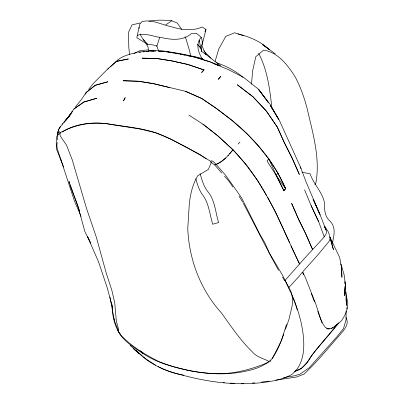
<?xml version="1.0" encoding="UTF-8"?>
<svg xmlns="http://www.w3.org/2000/svg" width="404" height="404" viewBox="0 0 404 404"><rect width="100%" height="100%" fill="white"/><g stroke="black" fill="none" stroke-linecap="round" stroke-linejoin="round"><path stroke-width="0.61" d="M346.142 311.237L346.041 319.837L343.476 328.614L336.992 336.638L309.282 367.711L300.111 374.114L294.769 375.745L283.608 377.599M329.411 235.891L330.103 237.325L329.997 239.193L328.932 241.552L316.908 255.984L303.141 271.316L302.778 272.801L303.601 274.74M345.036 286.375L344.294 295.642L345.395 284.714L344.915 281.517M345.233 283.906L345.334 282.669L346.501 305.49L346.041 298.758M251.495 84.234L252.616 70.937L255.798 56.712L263.696 50.096C277.992 52.424 287.471 64.872 294.859 76.311C300.414 86.441 304.167 97.409 307.151 108.54C312.691 133.052 320.635 158.545 315.706 183.815L314.812 184.603M214.191 63.751L220.589 65.796L206.055 54.479L201.46 51.369C201.015 46.526 203.823 41.612 200.95 37.057L196.4 33.254L191.435 33.562C183.209 40.905 171.735 39.915 161.762 37.633C153.717 36.85 145.208 32.421 137.304 35.36L136.86 37.754L147.738 44.364L152.545 44.879L156.762 45.814L158.514 50.581L148.45 50.606L148.056 47.036L145.334 42.385M57.181 142.365L56.525 149.172L63.65 167.049M57.419 139.885L57.828 132.234L58.757 129.341L60.585 126.351L70.922 113.989L63.968 122.281L67.695 118.185L65.892 120.079L72.452 111.317L68.377 117.2M206.192 158.883L200.172 154.621L170.438 138.855L155.525 132.689L140.451 129.078L106.403 123.725C91.072 121.604 74.245 124.902 60.499 132.552L60.034 132.759L59.898 134.027L60.368 136.113L66.544 145.188L72.195 159.721L86.572 208.57L96.293 237.057L106.318 273.362L111.777 290.001L114.726 302.737L116.352 321.281L118.614 329.361L117.862 330.437L120.084 334.31C130.967 346.137 144.93 354.515 159.151 361.711C177.588 369.029 197.152 373.074 216.978 373.715C234.421 373.963 251.333 369.402 267.327 362.736M288.749 288.714L289.032 287.279L299.389 275.967L302.071 272.533L302.929 272.594L305.469 277.795L315.857 304.172L320.463 318.564L322.801 323.715L325.291 327.341L327.982 328.775L330.932 328.472L334.027 326.861L336.992 324.351L337.148 324.801L341.885 320.2L345.37 314.327L347.026 309.111L347.829 303.283L345.657 292.011M332.33 243.577C334.103 234.951 336.512 226.376 328.619 219.746C324.18 214.852 324.553 207.999 324.281 201.833C321.821 191.456 313.484 183.871 310.09 173.786L301.914 172.225M137.304 35.36L139.875 24.043L141.935 21.629C151.788 18.973 161.585 24.77 171.165 26.659C181.214 29.871 192.248 31.391 202.212 27.012L205.984 29.472L202.076 44.895M286.461 324.372C282.957 336.072 279.401 348.021 272.427 358.191C265.585 365.681 255.919 368.998 246.258 371.079C228.013 375.17 209.045 374.346 190.774 370.877L190.622 370.847C175.255 367.453 159.595 363.731 146.026 355.439C137.86 350.223 129.538 345.077 122.806 338.012C115.756 329.669 112.711 318.923 112.226 308.161M215.059 61.464L218.766 48.96L225.816 36.35L234.618 32.775L243.723 35.82M156.727 46.536L159.625 37.653M85.421 94.127L85.825 92.945L94.753 85.537L107.863 81.775L95.723 85.087L86.335 92.228L85.709 93.92M281.275 341.052L283.78 333.992M285.451 329.28L289.001 319.276L292.067 306.212L292.486 302.788L292.491 297.354L291.057 291.824L281.815 274.023L269.402 253.086L264.736 242.521L259.757 234.118L241.607 197.819L225.69 175.351L216.594 164.948M110.05 67.13L115.983 61.585L128.401 58.923L116.862 61.196L108.429 68.276L107.873 69.165M204.924 31.684L205.984 29.472M272.316 358.414L280.987 341.612M60.63 126.3C58.838 128.77 57.297 131.79 57.893 134.936L59.696 133.739M85.825 92.945L81.694 99.137L75.285 107.121M282.522 277.119L284.679 280.831L304.323 258.575L322.927 238.395L325.897 234.381L326.498 232.169L326.094 230.118L320.125 214.857L313.145 199.273L320.125 214.857M68.377 117.17L73.892 108.999L83.961 101.975L96.889 98.222L83.815 102.045L73.826 109.07M201.288 37.279C195.046 43.768 198.455 53.212 202.848 59.706M337.148 324.801L338.269 323.276M338.784 322.766L315.211 350.914L311.237 356.096L307.444 362.161L301.298 368.514L295.263 370.842M230.553 152.667L229.553 153.954L232.982 149.788L218.246 136.204L203.348 124.437L188.895 115.12M88.622 89.289L93.743 83.022L108.429 68.276M210.706 162.08L214.721 164.923C220.645 162.868 225.528 158.646 229.502 153.904M270.948 360.57L269.761 361.893M62.352 124.159L62.751 123.68M231.017 152.076L232.982 149.788L217.877 135.885L202.843 124.078M239.951 141.991L238.178 143.976M278.023 173.271L276.134 175.24L283.855 190.653L285.577 188.572C274.084 162.085 255.091 139.542 233.002 121.195L217.357 109.136L201.889 98.571L216.079 108.232L231.785 120.17L247.399 134.072L259.09 146.713L269.094 159.247L277.77 172.811L285.577 188.572M227.886 155.823L228.316 155.358M211.024 161.277L211.686 160.721L214.064 162.201L215.751 164.029M115.983 61.585C121.604 55.792 129.815 54.328 137.274 52.338M334.679 326.634L336.658 325.205M165.776 24.871L171.801 20.761L177.396 23.134L181.638 29.401M62.287 132.022C75.048 123.7 91.44 121.973 106.308 123.715M267.913 362.534L268.443 362.267L267.998 360.878C262.534 358.252 256.414 356.783 252.343 351.899C240.365 340.33 231.048 326.291 221.352 312.842C200.485 289.88 189.037 259.439 187.759 228.583L189.299 204.086C190.264 194.253 192.647 184.426 197.667 175.836L208.343 169.458L211.186 162.883L210.974 161.499C196.091 152.364 180.739 143.925 164.938 136.481C146.495 127.816 126.033 127.098 106.323 123.553L106.403 123.725M134.007 53.53L139.471 50.869L147.945 49.869M331.219 328.553L333.194 327.594M140.021 22.983L131.992 24.912L128.492 32.37L128.795 47.258L129.538 54.772M294.415 371.382C303.247 369.806 307.686 361.499 312.322 354.853C320.114 344.501 329.068 335.078 337.093 324.882L336.992 324.351M148.99 21.22C156.484 19.715 164.231 20.059 171.801 20.761M275.806 380.088L296.581 377.013L304.207 374.048L312.736 365.554L321.19 356.404L343.041 331.219L345.329 327.922L346.799 324.816L347.283 321.73L346.506 318.428L345.905 317.408M269.145 381.149L261.499 382.108M147.364 51.545L148.566 51.394M139.476 52.303L140.698 52.166M143.137 51.889L144.354 51.747M146.187 51.54L148.627 51.263M149.844 51.126L155.954 51.111M254.843 382.82L252.414 383.012M138.33 52.136L151.333 50.798M329.533 328.881L327.755 329.018L326.634 328.452M243.89 383.452L241.451 383.487M234.729 383.325L230.467 383.123M158.403 51.222L164.519 51.5M151.566 51.015L153.995 51.126M158.853 51.348L162.494 51.515M223.245 382.371L224.452 382.497M158.333 50.323C173.276 52.207 188.123 54.954 202.742 58.57M165.746 51.555L179.886 53.959M166.14 51.757L169.185 52.273M170.402 52.48L171.619 52.687M172.836 52.894L174.053 53.101M175.27 53.308L176.487 53.515M177.704 53.722L178.922 53.929M183.8 375.19C174.947 373.518 166.185 370.832 158.196 366.645M180.139 54.136L185.077 55.161M188.163 55.803L194.95 57.211M180.502 54.06L195.486 57.227L210.368 61.933M185.547 91.314L201.838 98.536L185.699 91.349L153.656 83.704L137.845 81.209L123.139 80.744L139.153 81.31L153.182 83.593L169.847 87.653M238.032 33.886C249.47 36.769 260.484 41.289 269.221 49.475L262.716 44.758L275.195 53.752M195.536 57.393L210.232 61.979L217.716 65.286M216.297 62.64C225.927 65.978 235.285 70.614 242.971 77.391M120.402 333.957L119.513 333.28M210.959 62.12L226.679 68.988M227.154 68.993L243.516 77.356L258.575 89.269L267.862 101.934M155.53 365.181L146.622 359.429L143.299 356.707M142.349 355.929L135.825 350.47M139.052 353.404C150.712 364.464 165.534 371.236 181.083 374.776C210.534 382.805 241.713 386.679 271.988 381.108C278.861 380.048 285.522 377.917 291.653 374.579C305.51 363.731 304.975 344.046 302.237 328.321C300.313 317.15 296.834 306.303 291.996 296.056M225.765 157.873C222.685 160.928 218.872 163.453 214.721 164.923L221.639 172.892M139.117 353.641L133.734 348.763L135.542 350.475M138.698 353.076L135.926 350.298M136.219 351.116L130.058 345.218M200.233 47.197L197.662 44.561L200.859 48.344M203.661 50.707L210.944 58.171M266.665 195.713L257.56 180.527L246.112 164.595L232.982 149.788C246.157 163.544 257.51 179.002 266.665 195.713C279.366 217.635 288.36 241.405 299.611 264.059L291.042 245.94M140.259 33.966L140.511 35.123L143.203 39.41L147.738 44.364M324.493 227.28L326.094 230.118M224.488 176.174L229.371 181.8L232.856 186.956M204.853 53.065L206.055 54.479L201.662 45.43M265.342 98.551L258.787 89.703L270.099 104.383L278.826 119.569L270.276 105.318L279.472 120.619L300.424 166.988L306.207 182.29L319.271 212.969M266.074 99.535L268.256 102.485M143.203 39.41L144.622 41.395M324.71 226.351L328.194 231.674L329.608 235.3M239.128 196.233L242.683 202.126M285.441 281.033L288.618 287.941M140.754 350.692L142.758 353.919L142.718 352.535M340.648 264.004L341.299 265.069L344.178 274.978L345.395 284.714L344.849 282.936M119.018 332.507L114.458 320.897L109.954 296.96M278.518 270.231C266.286 248.162 255.171 225.488 243.289 203.227M289.153 289.466C292.865 295.839 295.364 302.849 297.253 309.954M267.529 197.243L275.871 212.878L289.552 242.617M89.112 239.875L84.86 231.558L77.957 206.328L70.276 184.971M89.678 240.981L90.814 243.203M89.89 241.35L87.602 236.855L98.536 261.827L107.277 287.916L112.726 308.388L111.555 302.929M60.449 133.269L59.767 131.891L59.151 131.8L58.459 132.648L56.494 137.34L56.227 142.875L57.328 148.839L74.452 201.035L81.083 216.428M199.743 41.471L199.192 40.339L201.46 51.369M311.05 205.49L318.539 221.397L324.291 236.855M318.655 221.725L311.221 205.848L304.591 189.87M258.696 53.449C267.594 70.347 269.816 89.587 271.953 108.282M329.901 236.991L339.678 257.54L341.516 267.504L341.946 277.326L341.592 270.589M60.353 158.509L61.09 160.166M322.033 322.877L317.827 311.343M185.022 36.734L186.239 39.597L189.451 50.455L190.663 55.934M311.312 293.562L314.559 301.955M300.424 166.988L301.036 168.604M79.659 210.989L70.705 187.097L68.993 181.411L69.634 183.194M200.101 173.771C201.934 179.613 203.434 185.689 207.116 190.723C215.054 199.576 215.241 211.757 218.604 222.548L212.721 224.23C209.524 213.812 208.959 202.313 201.631 193.617C198.834 189.052 197.132 183.951 195.879 178.775M329.932 237.678L333.411 249.601L330.103 237.325M345.678 291.976L345.955 293.102M138.9 27.189L139.107 28.3M114.246 319.064L114.458 320.897M341.516 267.504L341.299 265.069L341.526 269.362M346.925 307.378L347.026 309.111M125.184 97.682L123.498 100.833L125.184 97.682M220.635 76.548L218.332 79.26L220.635 76.548M203.924 69.917L201.596 72.518L204.06 69.968L188.198 64.564L171.644 60.852L157.292 58.565L142.152 58.156L156.525 58.479L171.907 60.913L187.683 64.423L203.924 69.917M285.663 188.759L283.941 190.688L276.134 175.24L268.933 159.024L267.034 160.979L276.134 175.24L285.663 188.759M252.869 96.692L237.32 84.779L253.071 96.864L266.65 111.433L277.346 127.139L284.401 142.849L292.446 158.742L299.359 174.472L291.804 157.469L283.977 141.925L277.195 126.871L265.953 110.57L252.869 96.692M305.641 233.689L298.874 219.922L305.51 233.366L312.661 249.702L305.641 233.689M298.798 219.766L291.663 203.449L298.798 219.766"/></g></svg>
